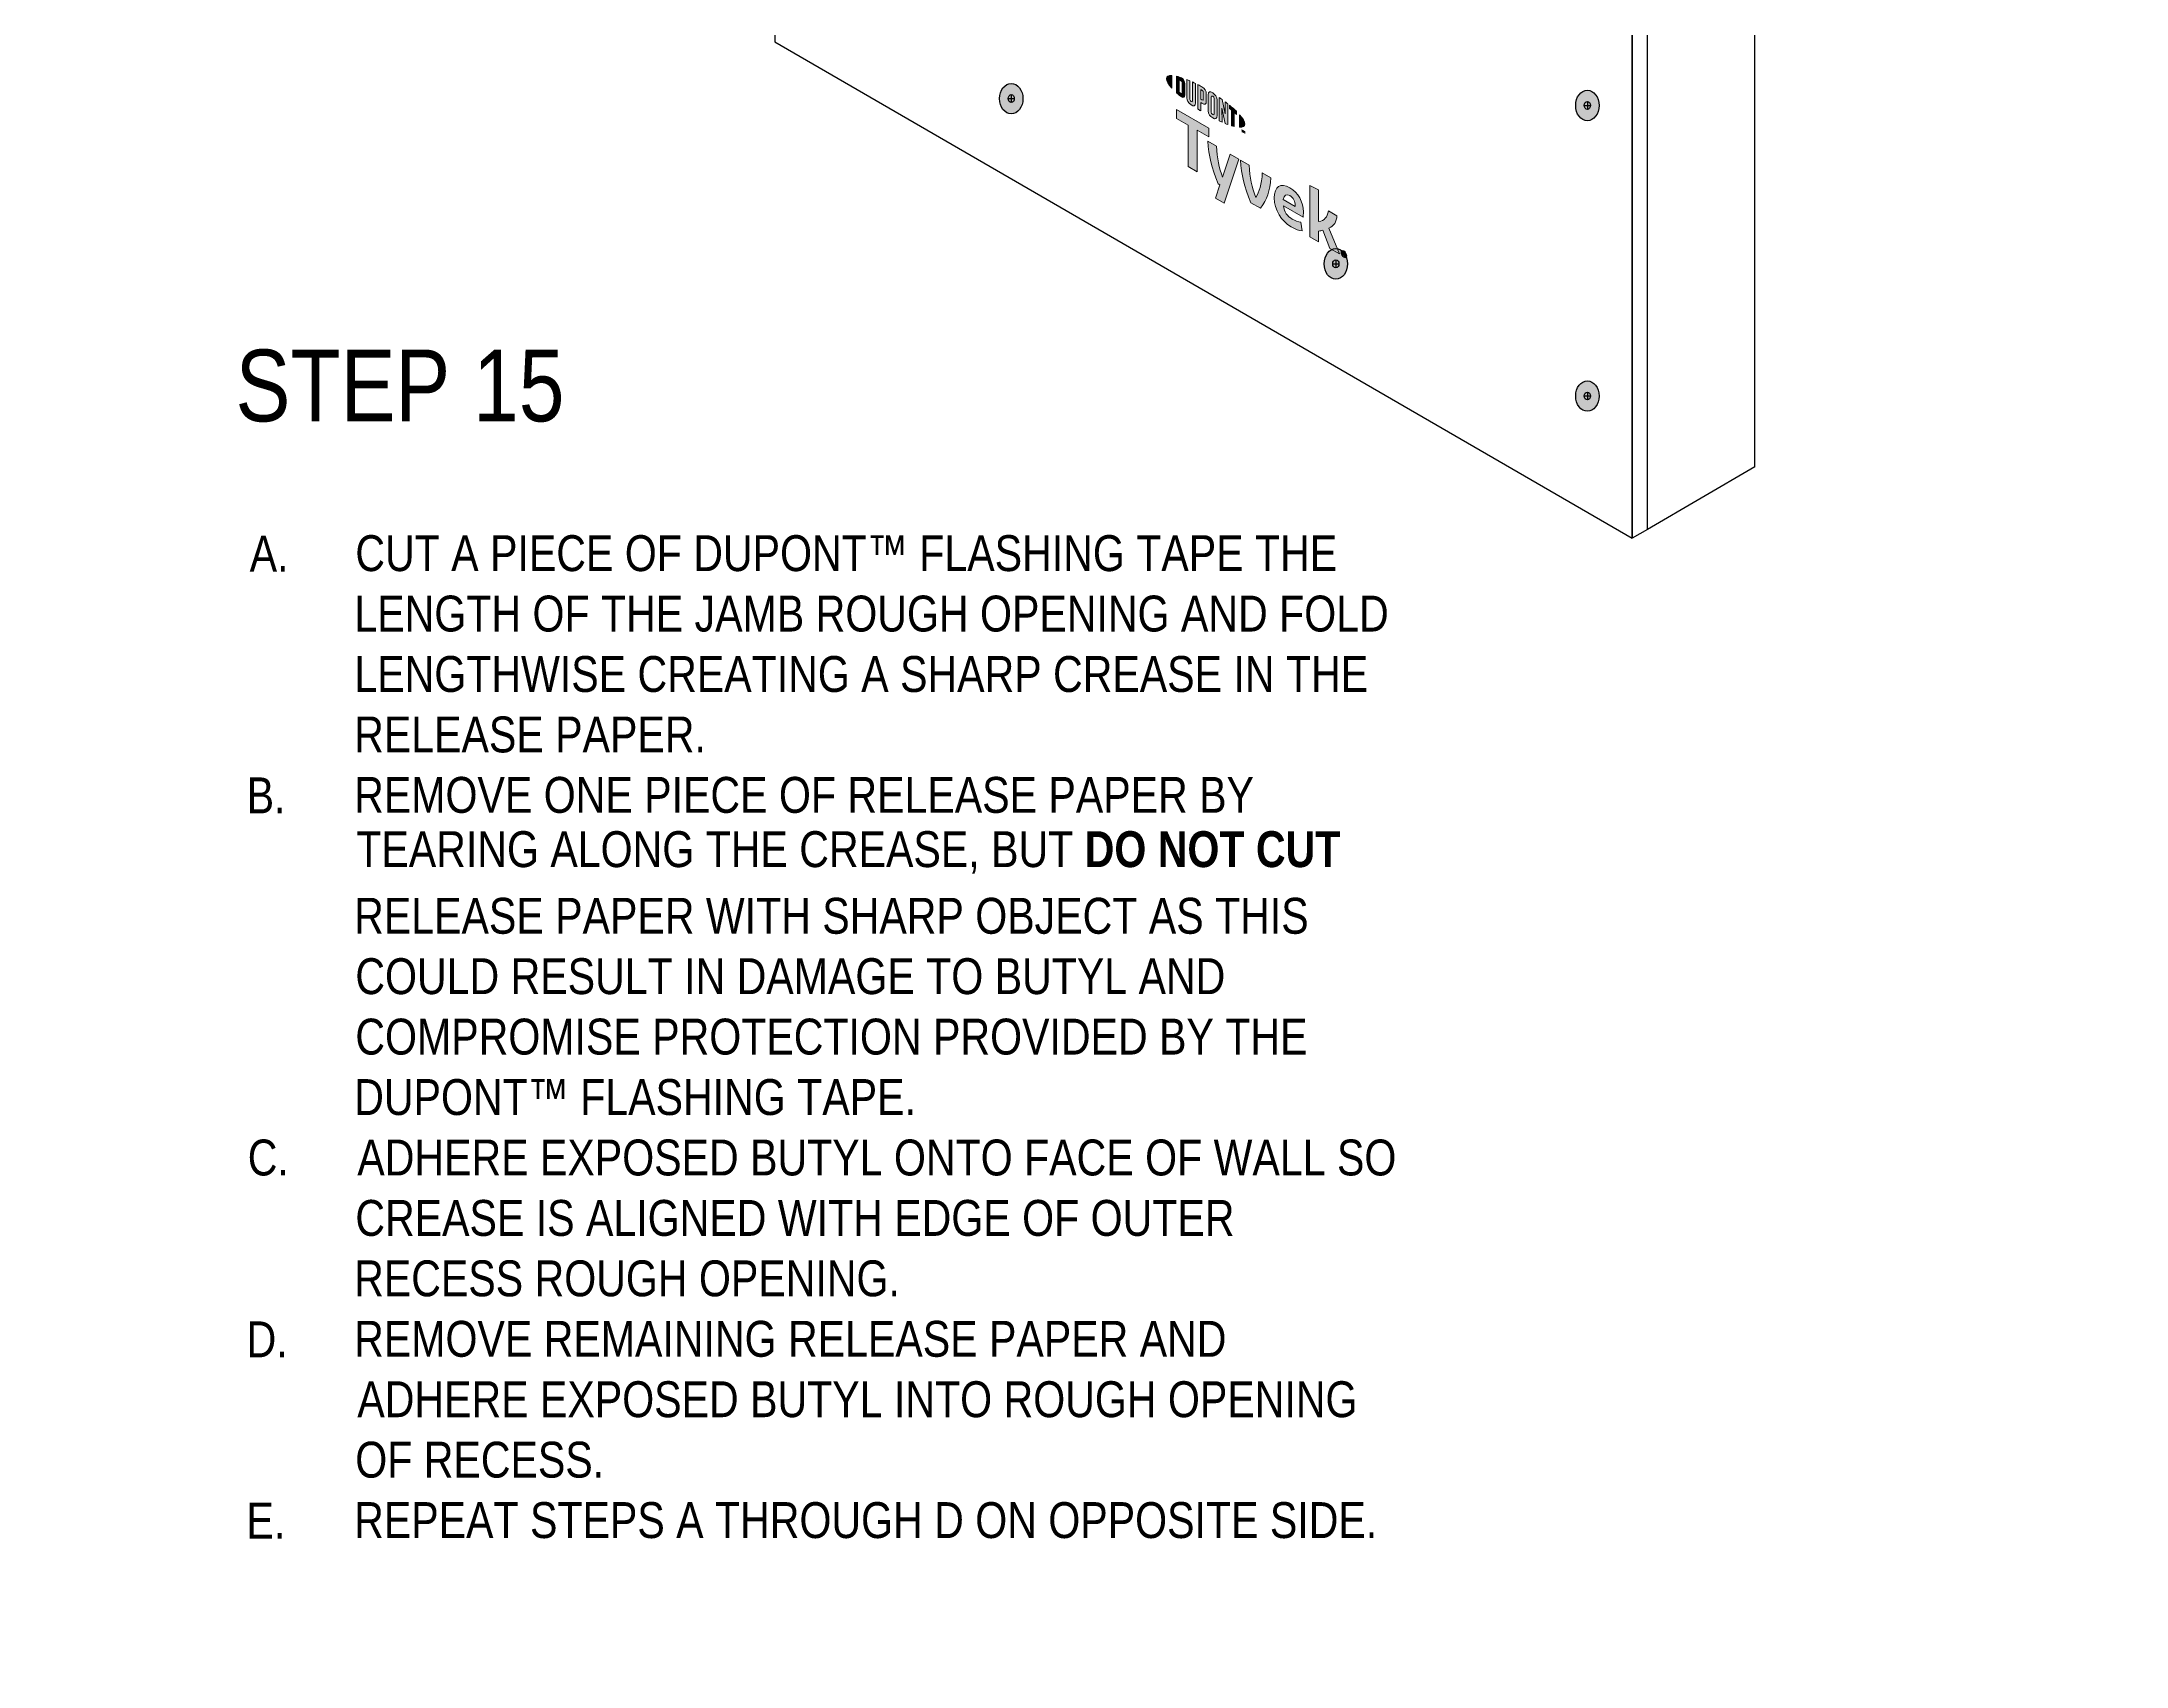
# Model space of a CAD drawing. Extents: x -1328 to 5679, y -4611 to 1603.
# Drawn here: x 151 to 805, y -2100 to -1590 of the extents above; entities that cross this region are included whole.
import ezdxf

# ---------------------------------------------------------------- set-up
doc = ezdxf.new("R2010")
doc.units = 0
doc.header["$MEASUREMENT"] = 0
for name, color, linetype, lineweight in [('.ATI-TEXT_1', 7, 'Continuous', 0), ('G-ANNO-TTLB', 7, 'Continuous', 0), ('TYVEK', 7, 'Continuous', 0), ('X-REF - TRACED', 7, 'Continuous', 0)]:
    doc.layers.add(name, color=color, linetype=linetype, lineweight=lineweight)

# ---------------------------------------------------------------- blocks, each defined once
blk = doc.blocks.new('Block_33')
at = {"layer": '.ATI-TEXT_1', "char_height": 0.2, "attachment_point": 7}
for s, insert in [('\\C18;\\c0;\\FArial Narrow|b0|i0|c1;\\H11.251642;\\W1.000000;A.', (216.13, -1756.44)), ('\\C18;\\c0;\\FArial Narrow|b0|i0|c1;\\H11.251642;\\W1.000000;CUT A PIECE OF DUPONT™ FLASHING TAPE THE', (249.27, -1756.44)), ('\\C18;\\c0;\\FArial Narrow|b0|i0|c1;\\H11.251642;\\W1.000000;LENGTH OF THE JAMB ROUGH OPENING AND FOLD', (248.96, -1775.39)), ('\\C18;\\c0;\\FArial Narrow|b0|i0|c1;\\H11.251642;\\W1.000000;LENGTHWISE CREATING A SHARP CREASE IN THE', (248.96, -1794.34)), ('\\C18;\\c0;\\FArial Narrow|b0|i0|c1;\\H11.251642;\\W1.000000;RELEASE PAPER.', (248.9, -1813.3)), ('\\C18;\\c0;\\FArial Narrow|b0|i0|c1;\\H11.251642;\\W1.000000;B.', (215.18, -1832.25)), ('\\C18;\\c0;\\FArial Narrow|b0|i0|c1;\\H11.251642;\\W1.000000;REMOVE ONE PIECE OF RELEASE PAPER BY', (248.9, -1832.25)), ('\\C18;\\c0;\\FArial Narrow|b0|i0|c1;\\H11.251642;\\W1.000000;TEARING ALONG THE CREASE, BUT \\FArial Narrow Bold|b1|i0|c1;DO NOT CUT', (249.56, -1851.2)), ('\\C18;\\c0;\\FArial Narrow|b0|i0|c1;\\H11.251642;\\W1.000000;RELEASE PAPER WITH SHARP OBJECT AS THIS', (248.9, -1870.16)), ('\\C18;\\c0;\\FArial Narrow|b0|i0|c1;\\H11.251642;\\W1.000000;COULD RESULT IN DAMAGE TO BUTYL AND', (249.27, -1889.1)), ('\\C18;\\c0;\\FArial Narrow|b0|i0|c1;\\H11.251642;\\W1.000000;COMPROMISE PROTECTION PROVIDED BY THE', (249.27, -1908.05)), ('\\C18;\\c0;\\FArial Narrow|b0|i0|c1;\\H11.251642;\\W1.000000;DUPONT™ FLASHING TAPE.', (248.92, -1927.01)), ('\\C18;\\c0;\\FArial Narrow|b0|i0|c1;\\H11.251642;\\W1.000000;C.', (215.52, -1945.96)), ('\\C18;\\c0;\\FArial Narrow|b0|i0|c1;\\H11.251642;\\W1.000000;ADHERE EXPOSED BUTYL ONTO FACE OF WALL SO', (249.89, -1945.96)), ('\\C18;\\c0;\\FArial Narrow|b0|i0|c1;\\H11.251642;\\W1.000000;CREASE IS ALIGNED WITH EDGE OF OUTER', (249.27, -1964.91)), ('\\C18;\\c0;\\FArial Narrow|b0|i0|c1;\\H11.251642;\\W1.000000;RECESS ROUGH OPENING.', (248.9, -1983.86)), ('\\C18;\\c0;\\FArial Narrow|b0|i0|c1;\\H11.251642;\\W1.000000;D.', (215.17, -2002.82)), ('\\C18;\\c0;\\FArial Narrow|b0|i0|c1;\\H11.251642;\\W1.000000;REMOVE REMAINING RELEASE PAPER AND', (248.9, -2002.82)), ('\\C18;\\c0;\\FArial Narrow|b0|i0|c1;\\H11.251642;\\W1.000000;ADHERE EXPOSED BUTYL INTO ROUGH OPENING', (249.89, -2021.77)), ('\\C18;\\c0;\\FArial Narrow|b0|i0|c1;\\H11.251642;\\W1.000000;OF RECESS.', (249.24, -2040.72)), ('\\C18;\\c0;\\FArial Narrow|b0|i0|c1;\\H11.251642;\\W1.000000;E.', (215.11, -2059.67)), ('\\C18;\\c0;\\FArial Narrow|b0|i0|c1;\\H11.251642;\\W1.000000;REPEAT STEPS A THROUGH D ON OPPOSITE SIDE.', (248.9, -2059.67))]:
    blk.add_mtext(s, dxfattribs=dict(at, insert=insert))
blk = doc.blocks.new('Block_87')
at = {"layer": 'TYVEK', "true_color": 0x003b71, "transparency": 33554687}
h = blk.add_hatch(color=156, dxfattribs=at)
h.dxf.hatch_style = 2
edge = h.paths.add_edge_path()
edge.add_ellipse((389.23, -1210.03), major_axis=(0, 4.78), ratio=0.766948, start_angle=0, end_angle=360)
h = blk.add_hatch(color=156, dxfattribs=at)
h.dxf.hatch_style = 2
edge = h.paths.add_edge_path()
edge.add_ellipse((454.95, -1241.35), major_axis=(0, 4.78), ratio=0.766948, start_angle=0, end_angle=360)
h = blk.add_hatch(color=156, dxfattribs=at)
h.dxf.hatch_style = 2
edge = h.paths.add_edge_path()
edge.add_ellipse((556.74, -1295.77), major_axis=(0, 4.78), ratio=0.766948, start_angle=0, end_angle=360)
h = blk.add_hatch(color=156, dxfattribs=at)
h.dxf.hatch_style = 2
edge = h.paths.add_edge_path()
edge.add_ellipse((389.23, -1301.08), major_axis=(0, 4.78), ratio=0.766948, start_angle=0, end_angle=360)
h = blk.add_hatch(color=156, dxfattribs=at)
h.dxf.hatch_style = 2
edge = h.paths.add_edge_path()
edge.add_ellipse((635.62, -1337.1), major_axis=(0, 4.78), ratio=0.766948, start_angle=0, end_angle=360)
h = blk.add_hatch(color=156, dxfattribs=at)
h.dxf.hatch_style = 2
edge = h.paths.add_edge_path()
edge.add_ellipse((389.23, -1392.16), major_axis=(0, 4.78), ratio=0.766948, start_angle=0, end_angle=360)
h = blk.add_hatch(color=156, dxfattribs=at)
h.dxf.hatch_style = 2
edge = h.paths.add_edge_path()
edge.add_ellipse((635.62, -1428.15), major_axis=(0, 4.78), ratio=0.766948, start_angle=0, end_angle=360)
h = blk.add_hatch(color=156, dxfattribs=at)
h.dxf.hatch_style = 2
edge = h.paths.add_edge_path()
edge.add_ellipse((389.23, -1483.2), major_axis=(0, 4.78), ratio=0.766948, start_angle=0, end_angle=360)
h = blk.add_hatch(color=156, dxfattribs=at)
h.dxf.hatch_style = 2
edge = h.paths.add_edge_path()
edge.add_ellipse((635.62, -1519.23), major_axis=(0, 4.78), ratio=0.766948, start_angle=0, end_angle=360)
h = blk.add_hatch(color=156, dxfattribs=at)
h.dxf.hatch_style = 2
edge = h.paths.add_edge_path()
edge.add_ellipse((389.23, -1574.31), major_axis=(0, 4.78), ratio=0.766948, start_angle=0, end_angle=360)
h = blk.add_hatch(color=156, dxfattribs=at)
h.dxf.hatch_style = 2
edge = h.paths.add_edge_path()
edge.add_ellipse((454.95, -1608.13), major_axis=(0, 4.78), ratio=0.766948, start_angle=0, end_angle=360)
h = blk.add_hatch(color=156, dxfattribs=at)
h.dxf.hatch_style = 2
edge = h.paths.add_edge_path()
edge.add_ellipse((635.62, -1610.28), major_axis=(0, 4.78), ratio=0.766948, start_angle=0, end_angle=360)
h = blk.add_hatch(color=156, dxfattribs=at)
h.dxf.hatch_style = 2
edge = h.paths.add_edge_path()
edge.add_ellipse((556.74, -1659.95), major_axis=(0, 4.78), ratio=0.766948, start_angle=0, end_angle=360)
h = blk.add_hatch(color=156, dxfattribs=at)
h.dxf.hatch_style = 2
edge = h.paths.add_edge_path()
edge.add_ellipse((635.62, -1701.39), major_axis=(0, 4.78), ratio=0.766948, start_angle=0, end_angle=360)
at = {"layer": 'TYVEK', "color": 18, "lineweight": 25, "true_color": 0x080808}
for p, q in [((389.23, -1208.76), (389.23, -1211.23)), ((388.26, -1210), (390.21, -1210)), ((453.97, -1241.32), (455.92, -1241.32)), ((454.95, -1240.09), (454.95, -1242.56)), ((389.23, -1299.81), (389.23, -1302.28)), ((555.77, -1295.74), (557.71, -1295.74)), ((556.74, -1294.51), (556.74, -1296.97)), ((635.62, -1335.84), (635.62, -1338.31)), ((388.26, -1392.13), (390.21, -1392.13)), ((389.23, -1390.89), (389.23, -1393.36)), ((635.62, -1426.89), (635.62, -1429.36)), ((388.26, -1483.17), (390.21, -1483.17)), ((389.23, -1481.94), (389.23, -1484.41)), ((634.64, -1519.2), (636.59, -1519.2)), ((635.62, -1517.97), (635.62, -1520.44)), ((388.26, -1574.28), (390.21, -1574.28)), ((389.23, -1573.05), (389.23, -1575.52)), ((453.97, -1608.1), (455.92, -1608.1)), ((454.95, -1606.87), (454.95, -1609.34)), ((634.64, -1610.25), (636.59, -1610.25)), ((635.62, -1609.02), (635.62, -1611.49)), ((555.77, -1659.92), (557.71, -1659.92)), ((556.74, -1658.68), (556.74, -1661.15)), ((634.64, -1701.36), (636.59, -1701.36)), ((635.62, -1700.13), (635.62, -1702.59))]:
    blk.add_line(p, q, dxfattribs=at)
at = {"layer": 'TYVEK', "color": 18, "lineweight": 25, "true_color": 0x000000}
blk.add_line((634.64, -1337.07), (636.59, -1337.07), dxfattribs=at)
at = {"layer": 'TYVEK', "color": 33, "lineweight": 25, "true_color": 0xcc9966}
for points in [[(635.1, -1332.74)], [(388.72, -1387.74)], [(385.06, -1392.51)], [(385.06, -1483.54)], [(388.72, -1488.32)]]:
    blk.add_lwpolyline(points, dxfattribs=at)
at = {"layer": 'TYVEK', "color": 18, "lineweight": 25, "true_color": 0x000000}
for centre, major_axis, ratio in [((389.23, -1210.03), (0, 4.78), 0.766948), ((454.95, -1241.35), (0, 4.78), 0.766948), ((556.74, -1295.77), (0, 4.78), 0.766948), ((389.23, -1301.08), (0, 4.78), 0.766948), ((635.62, -1337.1), (0, 4.78), 0.766948), ((635.62, -1337.07), (0, 1.23), 0.788846), ((389.23, -1392.16), (0, 4.78), 0.766948), ((635.62, -1428.15), (0, 4.78), 0.766948), ((389.23, -1483.2), (0, 4.78), 0.766948), ((635.62, -1519.23), (0, 4.78), 0.766948), ((389.23, -1574.31), (0, 4.78), 0.766948), ((454.95, -1608.13), (0, 4.78), 0.766948), ((635.62, -1610.28), (0, 4.78), 0.766948), ((556.74, -1659.95), (0, 4.78), 0.766948), ((635.62, -1701.39), (0, 4.78), 0.766948)]:
    blk.add_ellipse(centre, major_axis=major_axis, ratio=ratio, dxfattribs=at)
at = {"layer": 'TYVEK', "color": 18, "lineweight": 25, "true_color": 0x080808}
for centre in [(389.23, -1210), (454.95, -1241.32), (389.23, -1301.05), (556.74, -1295.74), (389.23, -1392.13), (635.62, -1428.12), (389.23, -1483.17), (635.62, -1519.2), (389.23, -1574.28), (454.95, -1608.1), (635.62, -1610.25), (556.74, -1659.92), (635.62, -1701.36)]:
    blk.add_ellipse(centre, major_axis=(0, 1.23), ratio=0.788846, dxfattribs=at)
blk = doc.blocks.new('Block_485')
at = {"layer": 'X-REF - TRACED', "true_color": 0x848484, "transparency": 33554687}
h = blk.add_hatch(color=252, dxfattribs=at)
h.dxf.hatch_style = 2
edge = h.paths.add_edge_path()
edge.add_spline(control_points=[(503.64, -1601.88), (503.64, -1602.6), (504.25, -1603.63), (505.32, -1604.82), (505.32, -1604.82), (505.32, -1600.88), (505.32, -1600.88), (504.25, -1600.84), (503.64, -1601.16), (503.64, -1601.88)], knot_values=[0, 0, 0, 0, 1, 1, 1, 2, 2, 2, 3, 3, 3, 3], degree=3, periodic=0)
h = blk.add_hatch(color=252, dxfattribs=at)
h.dxf.hatch_style = 2
edge = h.paths.add_edge_path()
edge.add_spline(control_points=[(508.52, -1606.31), (508.52, -1606.61), (508.37, -1606.62), (508.18, -1606.51), (508.03, -1606.42), (507.8, -1606.23), (507.62, -1606.07), (507.62, -1606.07), (507.62, -1602.3), (507.62, -1602.3), (507.8, -1602.35), (508.03, -1602.42), (508.18, -1602.5), (508.37, -1602.61), (508.52, -1602.8), (508.52, -1603.11), (508.52, -1603.11), (508.52, -1606.31), (508.52, -1606.31)], knot_values=[0, 0, 0, 0, 1, 1, 1, 2, 2, 2, 3, 3, 3, 4, 4, 4, 5, 5, 5, 6, 6, 6, 6], degree=3, periodic=0)
edge = h.paths.add_edge_path()
edge.add_spline(control_points=[(508.3, -1601.59), (508, -1601.42), (507.57, -1601.27), (506.8, -1601.1), (506.8, -1601.1), (506.8, -1606.32), (506.8, -1606.32), (507.48, -1606.95), (508, -1607.39), (508.3, -1607.57), (508.99, -1607.96), (509.37, -1607.7), (509.37, -1606.93), (509.37, -1606.93), (509.37, -1603.46), (509.37, -1603.46), (509.37, -1602.69), (508.99, -1601.99), (508.3, -1601.59)], knot_values=[0, 0, 0, 0, 1, 1, 1, 2, 2, 2, 3, 3, 3, 4, 4, 4, 5, 5, 5, 6, 6, 6, 6], degree=3, periodic=0)
h = blk.add_hatch(color=252, dxfattribs=at)
h.dxf.hatch_style = 2
edge = h.paths.add_edge_path()
edge.add_spline(control_points=[(511.77, -1608.79), (511.77, -1609.09), (511.68, -1609.23), (511.35, -1609), (511.02, -1608.77), (510.94, -1608.56), (510.94, -1608.2), (510.94, -1608.2), (510.94, -1602.51), (510.94, -1602.51), (510.72, -1602.42), (510.24, -1602.22), (510.04, -1602.13), (510.04, -1602.13), (510.04, -1607.88), (510.04, -1607.88), (510.04, -1608.8), (510.43, -1609.38), (511.35, -1610.04), (512.19, -1610.63), (512.71, -1610.44), (512.71, -1609.42), (512.71, -1609.42), (512.71, -1603.35), (512.71, -1603.35), (512.53, -1603.26), (511.95, -1602.98), (511.77, -1602.9), (511.77, -1602.9), (511.77, -1608.79), (511.77, -1608.79)], knot_values=[0, 0, 0, 0, 1, 1, 1, 2, 2, 2, 3, 3, 3, 4, 4, 4, 5, 5, 5, 6, 6, 6, 7, 7, 7, 8, 8, 8, 9, 9, 9, 10, 10, 10, 10], degree=3, periodic=0)
h = blk.add_hatch(color=252, dxfattribs=at)
h.dxf.hatch_style = 2
edge = h.paths.add_edge_path()
edge.add_spline(control_points=[(515.19, -1608.27), (515.19, -1608.6), (515.09, -1608.71), (514.7, -1608.49), (514.7, -1608.49), (514.38, -1608.3), (514.38, -1608.3), (514.38, -1608.3), (514.38, -1605.28), (514.38, -1605.28), (514.52, -1605.35), (514.6, -1605.4), (514.69, -1605.45), (515.1, -1605.69), (515.19, -1605.91), (515.19, -1606.25), (515.19, -1606.25), (515.19, -1608.27), (515.19, -1608.27)], knot_values=[0, 0, 0, 0, 1, 1, 1, 2, 2, 2, 3, 3, 3, 4, 4, 4, 5, 5, 5, 6, 6, 6, 6], degree=3, periodic=0)
edge = h.paths.add_edge_path()
edge.add_spline(control_points=[(514.74, -1604.41), (514.58, -1604.32), (513.98, -1604), (513.44, -1603.72), (513.44, -1603.72), (513.44, -1611.37), (513.44, -1611.37), (513.62, -1611.49), (514.11, -1611.8), (514.38, -1611.96), (514.38, -1611.96), (514.38, -1609.36), (514.38, -1609.36), (514.38, -1609.36), (514.74, -1609.57), (514.74, -1609.57), (515.73, -1610.14), (516.13, -1609.87), (516.13, -1608.9), (516.13, -1608.9), (516.13, -1606.64), (516.13, -1606.64), (516.13, -1605.69), (515.67, -1604.95), (514.74, -1604.41)], knot_values=[0, 0, 0, 0, 1, 1, 1, 2, 2, 2, 3, 3, 3, 4, 4, 4, 5, 5, 5, 6, 6, 6, 7, 7, 7, 8, 8, 8, 8], degree=3, periodic=0)
h = blk.add_hatch(color=252, dxfattribs=at)
h.dxf.hatch_style = 2
edge = h.paths.add_edge_path()
edge.add_spline(control_points=[(518.54, -1612.88), (518.54, -1613.18), (518.45, -1613.28), (518.12, -1613.1), (517.77, -1612.92), (517.68, -1612.7), (517.68, -1612.38), (517.68, -1612.38), (517.68, -1607.61), (517.68, -1607.61), (517.68, -1607.3), (517.77, -1607.18), (518.12, -1607.39), (518.45, -1607.59), (518.54, -1607.8), (518.54, -1608.1), (518.54, -1608.1), (518.54, -1612.88), (518.54, -1612.88)], knot_values=[0, 0, 0, 0, 1, 1, 1, 2, 2, 2, 3, 3, 3, 4, 4, 4, 5, 5, 5, 6, 6, 6, 6], degree=3, periodic=0)
edge = h.paths.add_edge_path()
edge.add_spline(control_points=[(518.12, -1606.32), (517.25, -1605.77), (516.73, -1605.91), (516.73, -1606.91), (516.73, -1606.91), (516.73, -1611.92), (516.73, -1611.92), (516.73, -1612.99), (517.2, -1613.69), (518.12, -1614.18), (519.02, -1614.65), (519.48, -1614.53), (519.48, -1613.4), (519.48, -1613.4), (519.48, -1608.62), (519.48, -1608.62), (519.48, -1607.54), (519.06, -1606.91), (518.12, -1606.32)], knot_values=[0, 0, 0, 0, 1, 1, 1, 2, 2, 2, 3, 3, 3, 4, 4, 4, 5, 5, 5, 6, 6, 6, 6], degree=3, periodic=0)
h = blk.add_hatch(color=252, dxfattribs=at)
h.dxf.hatch_style = 2
edge = h.paths.add_edge_path()
edge.add_spline(control_points=[(522.09, -1612.87), (522.09, -1612.87), (521.05, -1608.38), (521.05, -1608.38), (520.76, -1608.17), (520.42, -1607.93), (520.16, -1607.75), (520.16, -1607.75), (520.16, -1615.1), (520.16, -1615.1), (520.34, -1615.18), (520.82, -1615.4), (521.06, -1615.5), (521.06, -1615.5), (520.99, -1611.13), (520.99, -1611.13), (520.99, -1611.13), (522.09, -1615.92), (522.09, -1615.92), (522.32, -1616.02), (522.66, -1616.15), (522.89, -1616.23), (522.89, -1616.23), (522.89, -1609.77), (522.89, -1609.77), (522.65, -1609.58), (522.23, -1609.26), (522.02, -1609.1), (522.02, -1609.1), (522.09, -1612.87), (522.09, -1612.87)], knot_values=[0, 0, 0, 0, 1, 1, 1, 2, 2, 2, 3, 3, 3, 4, 4, 4, 5, 5, 5, 6, 6, 6, 7, 7, 7, 8, 8, 8, 9, 9, 9, 10, 10, 10, 10], degree=3, periodic=0)
h = blk.add_hatch(color=252, dxfattribs=at)
h.dxf.hatch_style = 2
edge = h.paths.add_edge_path()
edge.add_spline(control_points=[(523.35, -1611.17), (523.58, -1611.35), (523.81, -1611.54), (524.04, -1611.72), (524.04, -1611.72), (524.04, -1616.6), (524.04, -1616.6), (524.24, -1616.67), (524.62, -1616.77), (524.88, -1616.83), (524.88, -1616.83), (524.88, -1612.44), (524.88, -1612.44), (525.12, -1612.65), (525.35, -1612.86), (525.56, -1613.05), (525.56, -1613.05), (525.56, -1612.1), (525.56, -1612.1), (524.9, -1611.46), (524.18, -1610.83), (523.35, -1610.15), (523.35, -1610.15), (523.35, -1611.17), (523.35, -1611.17)], knot_values=[0, 0, 0, 0, 1, 1, 1, 2, 2, 2, 3, 3, 3, 4, 4, 4, 5, 5, 5, 6, 6, 6, 7, 7, 7, 8, 8, 8, 8], degree=3, periodic=0)
h = blk.add_hatch(color=252, dxfattribs=at)
h.dxf.hatch_style = 2
edge = h.paths.add_edge_path()
edge.add_spline(control_points=[(528.25, -1616.08), (528.25, -1616.81), (527.64, -1617.13), (526.57, -1617.09), (526.57, -1617.09), (526.57, -1613.15), (526.57, -1613.15), (527.64, -1614.34), (528.25, -1615.37), (528.25, -1616.08)], knot_values=[0, 0, 0, 0, 1, 1, 1, 2, 2, 2, 3, 3, 3, 3], degree=3, periodic=0)
h = blk.add_hatch(color=252, dxfattribs=at)
h.dxf.hatch_style = 2
edge = h.paths.add_edge_path()
edge.add_spline(control_points=[(527.75, -1618.17), (527.75, -1618.17), (527.85, -1618.23), (527.85, -1618.23), (527.85, -1618.23), (528, -1618.58), (528, -1618.58), (528, -1618.58), (528.15, -1618.4), (528.15, -1618.4), (528.15, -1618.4), (528.25, -1618.46), (528.25, -1618.46), (528.25, -1618.46), (528.25, -1619.02), (528.25, -1619.02), (528.25, -1619.02), (528.16, -1618.97), (528.16, -1618.97), (528.16, -1618.97), (528.16, -1618.57), (528.16, -1618.57), (528.16, -1618.57), (528, -1618.75), (528, -1618.75), (528, -1618.75), (527.99, -1618.75), (527.99, -1618.75), (527.99, -1618.75), (527.84, -1618.39), (527.84, -1618.39), (527.84, -1618.39), (527.84, -1618.79), (527.84, -1618.79), (527.84, -1618.79), (527.75, -1618.74), (527.75, -1618.74), (527.75, -1618.74), (527.75, -1618.17), (527.75, -1618.17)], knot_values=[0, 0, 0, 0, 1, 1, 1, 2, 2, 2, 3, 3, 3, 4, 4, 4, 5, 5, 5, 6, 6, 6, 7, 7, 7, 8, 8, 8, 9, 9, 9, 10, 10, 10, 11, 11, 11, 12, 12, 12, 13, 13, 13, 13], degree=3, periodic=0)
edge = h.paths.add_edge_path()
edge.add_spline(control_points=[(527.39, -1618.06), (527.39, -1618.06), (527.24, -1617.98), (527.24, -1617.98), (527.24, -1617.98), (527.24, -1617.88), (527.24, -1617.88), (527.24, -1617.88), (527.64, -1618.11), (527.64, -1618.11), (527.64, -1618.11), (527.64, -1618.21), (527.64, -1618.21), (527.64, -1618.21), (527.49, -1618.12), (527.49, -1618.12), (527.49, -1618.12), (527.49, -1618.59), (527.49, -1618.59), (527.49, -1618.59), (527.39, -1618.53), (527.39, -1618.53), (527.39, -1618.53), (527.39, -1618.06), (527.39, -1618.06)], knot_values=[0, 0, 0, 0, 1, 1, 1, 2, 2, 2, 3, 3, 3, 4, 4, 4, 5, 5, 5, 6, 6, 6, 7, 7, 7, 8, 8, 8, 8], degree=3, periodic=0)
at = {"layer": 'X-REF - TRACED'}
for points, knots in [([(503.64, -1601.88), (503.64, -1602.6), (504.25, -1603.63), (505.32, -1604.82), (505.32, -1604.82), (505.32, -1600.88), (505.32, -1600.88), (504.25, -1600.84), (503.64, -1601.16), (503.64, -1601.88)], [0, 0, 0, 0, 1, 1, 1, 2, 2, 2, 3, 3, 3, 3]), ([(508.3, -1601.59), (508, -1601.42), (507.57, -1601.27), (506.8, -1601.1), (506.8, -1601.1), (506.8, -1606.32), (506.8, -1606.32), (507.48, -1606.95), (508, -1607.39), (508.3, -1607.57), (508.99, -1607.96), (509.37, -1607.7), (509.37, -1606.93), (509.37, -1606.93), (509.37, -1603.46), (509.37, -1603.46), (509.37, -1602.69), (508.99, -1601.99), (508.3, -1601.59)], [0, 0, 0, 0, 1, 1, 1, 2, 2, 2, 3, 3, 3, 4, 4, 4, 5, 5, 5, 6, 6, 6, 6]), ([(508.52, -1606.31), (508.52, -1606.61), (508.37, -1606.62), (508.18, -1606.51), (508.03, -1606.42), (507.8, -1606.23), (507.62, -1606.07), (507.62, -1606.07), (507.62, -1602.3), (507.62, -1602.3), (507.8, -1602.35), (508.03, -1602.42), (508.18, -1602.5), (508.37, -1602.61), (508.52, -1602.8), (508.52, -1603.11), (508.52, -1603.11), (508.52, -1606.31), (508.52, -1606.31)], [0, 0, 0, 0, 1, 1, 1, 2, 2, 2, 3, 3, 3, 4, 4, 4, 5, 5, 5, 6, 6, 6, 6]), ([(511.77, -1608.79), (511.77, -1609.09), (511.68, -1609.23), (511.35, -1609), (511.02, -1608.77), (510.94, -1608.56), (510.94, -1608.2), (510.94, -1608.2), (510.94, -1602.51), (510.94, -1602.51), (510.72, -1602.42), (510.24, -1602.22), (510.04, -1602.13), (510.04, -1602.13), (510.04, -1607.88), (510.04, -1607.88), (510.04, -1608.8), (510.43, -1609.38), (511.35, -1610.04), (512.19, -1610.63), (512.71, -1610.44), (512.71, -1609.42), (512.71, -1609.42), (512.71, -1603.35), (512.71, -1603.35), (512.53, -1603.26), (511.95, -1602.98), (511.77, -1602.9), (511.77, -1602.9), (511.77, -1608.79), (511.77, -1608.79)], [0, 0, 0, 0, 1, 1, 1, 2, 2, 2, 3, 3, 3, 4, 4, 4, 5, 5, 5, 6, 6, 6, 7, 7, 7, 8, 8, 8, 9, 9, 9, 10, 10, 10, 10]), ([(514.74, -1604.41), (514.58, -1604.32), (513.98, -1604), (513.44, -1603.72), (513.44, -1603.72), (513.44, -1611.37), (513.44, -1611.37), (513.62, -1611.49), (514.11, -1611.8), (514.38, -1611.96), (514.38, -1611.96), (514.38, -1609.36), (514.38, -1609.36), (514.38, -1609.36), (514.74, -1609.57), (514.74, -1609.57), (515.73, -1610.14), (516.13, -1609.87), (516.13, -1608.9), (516.13, -1608.9), (516.13, -1606.64), (516.13, -1606.64), (516.13, -1605.69), (515.67, -1604.95), (514.74, -1604.41)], [0, 0, 0, 0, 1, 1, 1, 2, 2, 2, 3, 3, 3, 4, 4, 4, 5, 5, 5, 6, 6, 6, 7, 7, 7, 8, 8, 8, 8]), ([(515.19, -1608.27), (515.19, -1608.6), (515.09, -1608.71), (514.7, -1608.49), (514.7, -1608.49), (514.38, -1608.3), (514.38, -1608.3), (514.38, -1608.3), (514.38, -1605.28), (514.38, -1605.28), (514.52, -1605.35), (514.6, -1605.4), (514.69, -1605.45), (515.1, -1605.69), (515.19, -1605.91), (515.19, -1606.25), (515.19, -1606.25), (515.19, -1608.27), (515.19, -1608.27)], [0, 0, 0, 0, 1, 1, 1, 2, 2, 2, 3, 3, 3, 4, 4, 4, 5, 5, 5, 6, 6, 6, 6]), ([(518.12, -1606.32), (517.25, -1605.77), (516.73, -1605.91), (516.73, -1606.91), (516.73, -1606.91), (516.73, -1611.92), (516.73, -1611.92), (516.73, -1612.99), (517.2, -1613.69), (518.12, -1614.18), (519.02, -1614.65), (519.48, -1614.53), (519.48, -1613.4), (519.48, -1613.4), (519.48, -1608.62), (519.48, -1608.62), (519.48, -1607.54), (519.06, -1606.91), (518.12, -1606.32)], [0, 0, 0, 0, 1, 1, 1, 2, 2, 2, 3, 3, 3, 4, 4, 4, 5, 5, 5, 6, 6, 6, 6]), ([(518.54, -1612.88), (518.54, -1613.18), (518.45, -1613.28), (518.12, -1613.1), (517.77, -1612.92), (517.68, -1612.7), (517.68, -1612.38), (517.68, -1612.38), (517.68, -1607.61), (517.68, -1607.61), (517.68, -1607.3), (517.77, -1607.18), (518.12, -1607.39), (518.45, -1607.59), (518.54, -1607.8), (518.54, -1608.1), (518.54, -1608.1), (518.54, -1612.88), (518.54, -1612.88)], [0, 0, 0, 0, 1, 1, 1, 2, 2, 2, 3, 3, 3, 4, 4, 4, 5, 5, 5, 6, 6, 6, 6]), ([(522.09, -1612.87), (522.09, -1612.87), (521.05, -1608.38), (521.05, -1608.38), (520.76, -1608.17), (520.42, -1607.93), (520.16, -1607.75), (520.16, -1607.75), (520.16, -1615.1), (520.16, -1615.1), (520.34, -1615.18), (520.82, -1615.4), (521.06, -1615.5), (521.06, -1615.5), (520.99, -1611.13), (520.99, -1611.13), (520.99, -1611.13), (522.09, -1615.92), (522.09, -1615.92), (522.32, -1616.02), (522.66, -1616.15), (522.89, -1616.23), (522.89, -1616.23), (522.89, -1609.77), (522.89, -1609.77), (522.65, -1609.58), (522.23, -1609.26), (522.02, -1609.1), (522.02, -1609.1), (522.09, -1612.87), (522.09, -1612.87)], [0, 0, 0, 0, 1, 1, 1, 2, 2, 2, 3, 3, 3, 4, 4, 4, 5, 5, 5, 6, 6, 6, 7, 7, 7, 8, 8, 8, 9, 9, 9, 10, 10, 10, 10]), ([(523.35, -1611.17), (523.58, -1611.35), (523.81, -1611.54), (524.04, -1611.72), (524.04, -1611.72), (524.04, -1616.6), (524.04, -1616.6), (524.24, -1616.67), (524.62, -1616.77), (524.88, -1616.83), (524.88, -1616.83), (524.88, -1612.44), (524.88, -1612.44), (525.12, -1612.65), (525.35, -1612.86), (525.56, -1613.05), (525.56, -1613.05), (525.56, -1612.1), (525.56, -1612.1), (524.9, -1611.46), (524.18, -1610.83), (523.35, -1610.15), (523.35, -1610.15), (523.35, -1611.17), (523.35, -1611.17)], [0, 0, 0, 0, 1, 1, 1, 2, 2, 2, 3, 3, 3, 4, 4, 4, 5, 5, 5, 6, 6, 6, 7, 7, 7, 8, 8, 8, 8]), ([(528.25, -1616.08), (528.25, -1616.81), (527.64, -1617.13), (526.57, -1617.09), (526.57, -1617.09), (526.57, -1613.15), (526.57, -1613.15), (527.64, -1614.34), (528.25, -1615.37), (528.25, -1616.08)], [0, 0, 0, 0, 1, 1, 1, 2, 2, 2, 3, 3, 3, 3]), ([(527.39, -1618.06), (527.39, -1618.06), (527.24, -1617.98), (527.24, -1617.98), (527.24, -1617.98), (527.24, -1617.88), (527.24, -1617.88), (527.24, -1617.88), (527.64, -1618.11), (527.64, -1618.11), (527.64, -1618.11), (527.64, -1618.21), (527.64, -1618.21), (527.64, -1618.21), (527.49, -1618.12), (527.49, -1618.12), (527.49, -1618.12), (527.49, -1618.59), (527.49, -1618.59), (527.49, -1618.59), (527.39, -1618.53), (527.39, -1618.53), (527.39, -1618.53), (527.39, -1618.06), (527.39, -1618.06)], [0, 0, 0, 0, 1, 1, 1, 2, 2, 2, 3, 3, 3, 4, 4, 4, 5, 5, 5, 6, 6, 6, 7, 7, 7, 8, 8, 8, 8]), ([(527.75, -1618.17), (527.75, -1618.17), (527.85, -1618.23), (527.85, -1618.23), (527.85, -1618.23), (528, -1618.58), (528, -1618.58), (528, -1618.58), (528.15, -1618.4), (528.15, -1618.4), (528.15, -1618.4), (528.25, -1618.46), (528.25, -1618.46), (528.25, -1618.46), (528.25, -1619.02), (528.25, -1619.02), (528.25, -1619.02), (528.16, -1618.97), (528.16, -1618.97), (528.16, -1618.97), (528.16, -1618.57), (528.16, -1618.57), (528.16, -1618.57), (528, -1618.75), (528, -1618.75), (528, -1618.75), (527.99, -1618.75), (527.99, -1618.75), (527.99, -1618.75), (527.84, -1618.39), (527.84, -1618.39), (527.84, -1618.39), (527.84, -1618.79), (527.84, -1618.79), (527.84, -1618.79), (527.75, -1618.74), (527.75, -1618.74), (527.75, -1618.74), (527.75, -1618.17), (527.75, -1618.17)], [0, 0, 0, 0, 1, 1, 1, 2, 2, 2, 3, 3, 3, 4, 4, 4, 5, 5, 5, 6, 6, 6, 7, 7, 7, 8, 8, 8, 9, 9, 9, 10, 10, 10, 11, 11, 11, 12, 12, 12, 13, 13, 13, 13])]:
    blk.add_open_spline(points, degree=3, knots=knots, dxfattribs=at)
blk = doc.blocks.new('Block_489')
at = {"layer": 'X-REF - TRACED', "true_color": 0x848484, "transparency": 33554687}
h = blk.add_hatch(color=252, dxfattribs=at)
h.dxf.hatch_style = 2
h.paths.add_polyline_path([(516.9, -1617.41), (506.8, -1611.58), (506.8, -1614.32), (510.44, -1616.43), (510.44, -1629.42), (513.25, -1631.04), (513.25, -1618.05), (516.9, -1620.15)])
h = blk.add_hatch(color=252, dxfattribs=at)
h.dxf.hatch_style = 2
edge = h.paths.add_edge_path()
edge.add_spline(control_points=[(533.69, -1631.35), (533.51, -1635.1), (532.77, -1637.28), (531.61, -1639.15), (530.49, -1635.96), (529.76, -1632.93), (529.55, -1628.97), (529.55, -1628.97), (526.82, -1627.39), (526.82, -1627.39), (527.12, -1632.08), (528, -1635.49), (530.12, -1640.78), (530.12, -1640.78), (533.12, -1642.52), (533.12, -1642.52), (535.16, -1639.62), (536, -1637.21), (536.39, -1632.92), (536.39, -1632.92), (533.69, -1631.35), (533.69, -1631.35)], knot_values=[0, 0, 0, 0, 1, 1, 1, 2, 2, 2, 3, 3, 3, 4, 4, 4, 5, 5, 5, 6, 6, 6, 7, 7, 7, 7], degree=3, periodic=0)
h = blk.add_hatch(color=252, dxfattribs=at)
h.dxf.hatch_style = 2
edge = h.paths.add_edge_path()
edge.add_spline(control_points=[(540.26, -1639.8), (540.26, -1639.8), (543.98, -1641.95), (543.98, -1641.95), (543.98, -1641.95), (543.98, -1641.68), (543.98, -1641.68), (543.98, -1640.42), (543.4, -1639.16), (542.32, -1638.54), (541.18, -1637.88), (540.43, -1638.37), (540.26, -1639.8)], knot_values=[0, 0, 0, 0, 1, 1, 1, 2, 2, 2, 3, 3, 3, 4, 4, 4, 4], degree=3, periodic=0)
edge = h.paths.add_edge_path()
edge.add_spline(control_points=[(546.2, -1649.57), (545.34, -1649.52), (544.06, -1649.1), (542.77, -1648.36), (539.61, -1646.53), (537.45, -1642.99), (537.45, -1639.26), (537.45, -1635.69), (539.43, -1634.4), (542.32, -1636.07), (544.89, -1637.55), (546.57, -1640.62), (546.57, -1643.63), (546.57, -1644.3), (546.53, -1644.86), (546.49, -1645.29), (546.49, -1645.29), (540.3, -1641.71), (540.3, -1641.71), (540.55, -1643.66), (541.47, -1645), (543.04, -1645.91), (544, -1646.46), (544.93, -1646.75), (545.77, -1646.83), (545.77, -1646.83), (546.2, -1649.57), (546.2, -1649.57)], knot_values=[0, 0, 0, 0, 1, 1, 1, 2, 2, 2, 3, 3, 3, 4, 4, 4, 5, 5, 5, 6, 6, 6, 7, 7, 7, 8, 8, 8, 9, 9, 9, 9], degree=3, periodic=0)
h = blk.add_hatch(color=252, dxfattribs=at)
h.dxf.hatch_style = 2
edge = h.paths.add_edge_path()
edge.add_spline(control_points=[(554.59, -1648.78), (554.59, -1648.78), (557.85, -1656.79), (557.85, -1656.79), (557.85, -1656.79), (554.91, -1655.1), (554.91, -1655.1), (554.91, -1655.1), (552.65, -1649.41), (552.65, -1649.41), (552.24, -1649.51), (551.81, -1649.6), (551.34, -1649.66), (551.34, -1649.66), (551.34, -1653.04), (551.34, -1653.04), (551.34, -1653.04), (548.63, -1651.47), (548.63, -1651.47), (548.63, -1651.47), (548.63, -1635.35), (548.63, -1635.35), (548.63, -1635.35), (551.34, -1636.76), (551.34, -1636.76), (551.34, -1636.76), (551.34, -1646.67), (551.34, -1646.67), (553.18, -1646.36), (554.08, -1645.31), (554.4, -1643.31), (554.4, -1643.31), (557.09, -1644.86), (557.09, -1644.86), (557.03, -1646.76), (556.16, -1648), (554.59, -1648.78)], knot_values=[0, 0, 0, 0, 1, 1, 1, 2, 2, 2, 3, 3, 3, 4, 4, 4, 5, 5, 5, 6, 6, 6, 7, 7, 7, 8, 8, 8, 9, 9, 9, 10, 10, 10, 11, 11, 11, 12, 12, 12, 12], degree=3, periodic=0)
at = {"layer": 'X-REF - TRACED'}
blk.add_lwpolyline([(516.9, -1617.41), (506.8, -1611.58), (506.8, -1614.32), (510.44, -1616.43), (510.44, -1629.42), (513.25, -1631.04), (513.25, -1618.05), (516.9, -1620.15)], close=True, dxfattribs=at)
for points, knots in [([(533.69, -1631.35), (533.51, -1635.1), (532.77, -1637.28), (531.61, -1639.15), (530.49, -1635.96), (529.76, -1632.93), (529.55, -1628.97), (529.55, -1628.97), (526.82, -1627.39), (526.82, -1627.39), (527.12, -1632.08), (528, -1635.49), (530.12, -1640.78), (530.12, -1640.78), (533.12, -1642.52), (533.12, -1642.52), (535.16, -1639.62), (536, -1637.21), (536.39, -1632.92), (536.39, -1632.92), (533.69, -1631.35), (533.69, -1631.35)], [0, 0, 0, 0, 1, 1, 1, 2, 2, 2, 3, 3, 3, 4, 4, 4, 5, 5, 5, 6, 6, 6, 7, 7, 7, 7]), ([(546.2, -1649.57), (545.34, -1649.52), (544.06, -1649.1), (542.77, -1648.36), (539.61, -1646.53), (537.45, -1642.99), (537.45, -1639.26), (537.45, -1635.69), (539.43, -1634.4), (542.32, -1636.07), (544.89, -1637.55), (546.57, -1640.62), (546.57, -1643.63), (546.57, -1644.3), (546.53, -1644.86), (546.49, -1645.29), (546.49, -1645.29), (540.3, -1641.71), (540.3, -1641.71), (540.55, -1643.66), (541.47, -1645), (543.04, -1645.91), (544, -1646.46), (544.93, -1646.75), (545.77, -1646.83), (545.77, -1646.83), (546.2, -1649.57), (546.2, -1649.57)], [0, 0, 0, 0, 1, 1, 1, 2, 2, 2, 3, 3, 3, 4, 4, 4, 5, 5, 5, 6, 6, 6, 7, 7, 7, 8, 8, 8, 9, 9, 9, 9]), ([(540.26, -1639.8), (540.26, -1639.8), (543.98, -1641.95), (543.98, -1641.95), (543.98, -1641.95), (543.98, -1641.68), (543.98, -1641.68), (543.98, -1640.42), (543.4, -1639.16), (542.32, -1638.54), (541.18, -1637.88), (540.43, -1638.37), (540.26, -1639.8)], [0, 0, 0, 0, 1, 1, 1, 2, 2, 2, 3, 3, 3, 4, 4, 4, 4]), ([(554.59, -1648.78), (554.59, -1648.78), (557.85, -1656.79), (557.85, -1656.79), (557.85, -1656.79), (554.91, -1655.1), (554.91, -1655.1), (554.91, -1655.1), (552.65, -1649.41), (552.65, -1649.41), (552.24, -1649.51), (551.81, -1649.6), (551.34, -1649.66), (551.34, -1649.66), (551.34, -1653.04), (551.34, -1653.04), (551.34, -1653.04), (548.63, -1651.47), (548.63, -1651.47), (548.63, -1651.47), (548.63, -1635.35), (548.63, -1635.35), (548.63, -1635.35), (551.34, -1636.76), (551.34, -1636.76), (551.34, -1636.76), (551.34, -1646.67), (551.34, -1646.67), (553.18, -1646.36), (554.08, -1645.31), (554.4, -1643.31), (554.4, -1643.31), (557.09, -1644.86), (557.09, -1644.86), (557.03, -1646.76), (556.16, -1648), (554.59, -1648.78)], [0, 0, 0, 0, 1, 1, 1, 2, 2, 2, 3, 3, 3, 4, 4, 4, 5, 5, 5, 6, 6, 6, 7, 7, 7, 8, 8, 8, 9, 9, 9, 10, 10, 10, 11, 11, 11, 12, 12, 12, 12])]:
    blk.add_open_spline(points, degree=3, knots=knots, dxfattribs=at)
blk = doc.blocks.new('Block_488')
at = {"layer": 'X-REF - TRACED', "true_color": 0x848484, "transparency": 33554687}
h = blk.add_hatch(color=252, dxfattribs=at)
h.dxf.hatch_style = 2
edge = h.paths.add_edge_path()
edge.add_spline(control_points=[(523.63, -1625.55), (523.63, -1625.55), (521.21, -1632.8), (521.21, -1632.8), (520.17, -1629.77), (519.5, -1626.83), (519.29, -1623.05), (519.29, -1623.05), (516.57, -1621.47), (516.57, -1621.47), (516.86, -1626.16), (517.75, -1629.57), (519.86, -1634.86), (519.86, -1634.86), (520.41, -1635.18), (520.41, -1635.18), (520.41, -1635.18), (519.02, -1639.32), (519.02, -1639.32), (519.02, -1639.32), (521.73, -1640.88), (521.73, -1640.88), (521.73, -1640.88), (526.34, -1627.11), (526.34, -1627.11), (526.34, -1627.11), (523.63, -1625.55), (523.63, -1625.55)], knot_values=[0, 0, 0, 0, 1, 1, 1, 2, 2, 2, 3, 3, 3, 4, 4, 4, 5, 5, 5, 6, 6, 6, 7, 7, 7, 8, 8, 8, 9, 9, 9, 9], degree=3, periodic=0)
at = {"layer": 'X-REF - TRACED'}
blk.add_open_spline([(523.63, -1625.55), (523.63, -1625.55), (521.21, -1632.8), (521.21, -1632.8), (520.17, -1629.77), (519.5, -1626.83), (519.29, -1623.05), (519.29, -1623.05), (516.57, -1621.47), (516.57, -1621.47), (516.86, -1626.16), (517.75, -1629.57), (519.86, -1634.86), (519.86, -1634.86), (520.41, -1635.18), (520.41, -1635.18), (520.41, -1635.18), (519.02, -1639.32), (519.02, -1639.32), (519.02, -1639.32), (521.73, -1640.88), (521.73, -1640.88), (521.73, -1640.88), (526.34, -1627.11), (526.34, -1627.11), (526.34, -1627.11), (523.63, -1625.55), (523.63, -1625.55)], degree=3, knots=[0, 0, 0, 0, 1, 1, 1, 2, 2, 2, 3, 3, 3, 4, 4, 4, 5, 5, 5, 6, 6, 6, 7, 7, 7, 8, 8, 8, 9, 9, 9, 9], dxfattribs=at)
blk.add_blockref('Block_489', (0, 0), dxfattribs=at)
blk = doc.blocks.new('Block_490')
at = {"layer": 'X-REF - TRACED', "true_color": 0x848484, "transparency": 33554687}
h = blk.add_hatch(color=252, dxfattribs=at)
h.dxf.hatch_style = 2
edge = h.paths.add_edge_path()
edge.add_spline(control_points=[(559.15, -1656.48), (559.15, -1656.48), (559.15, -1656.78), (559.15, -1656.78), (559.15, -1656.78), (559.26, -1656.84), (559.26, -1656.84), (559.37, -1656.91), (559.43, -1656.91), (559.43, -1656.79), (559.43, -1656.68), (559.37, -1656.61), (559.26, -1656.55), (559.26, -1656.55), (559.15, -1656.48), (559.15, -1656.48)], knot_values=[0, 0, 0, 0, 1, 1, 1, 2, 2, 2, 3, 3, 3, 4, 4, 4, 5, 5, 5, 5], degree=3, periodic=0)
edge = h.paths.add_edge_path()
edge.add_spline(control_points=[(558.96, -1656.19), (558.96, -1656.19), (559.26, -1656.36), (559.26, -1656.36), (559.5, -1656.5), (559.61, -1656.69), (559.61, -1656.9), (559.61, -1657.04), (559.56, -1657.11), (559.44, -1657.1), (559.5, -1657.26), (559.58, -1657.43), (559.67, -1657.62), (559.67, -1657.62), (559.45, -1657.49), (559.45, -1657.49), (559.36, -1657.32), (559.3, -1657.17), (559.25, -1657.02), (559.25, -1657.02), (559.15, -1656.96), (559.15, -1656.96), (559.15, -1656.96), (559.15, -1657.31), (559.15, -1657.31), (559.15, -1657.31), (558.96, -1657.2), (558.96, -1657.2), (558.96, -1657.2), (558.96, -1656.19), (558.96, -1656.19)], knot_values=[0, 0, 0, 0, 1, 1, 1, 2, 2, 2, 3, 3, 3, 4, 4, 4, 5, 5, 5, 6, 6, 6, 7, 7, 7, 8, 8, 8, 9, 9, 9, 10, 10, 10, 10], degree=3, periodic=0)
edge = h.paths.add_edge_path()
edge.add_spline(control_points=[(559.27, -1656.11), (558.84, -1655.86), (558.6, -1656), (558.6, -1656.51), (558.6, -1657.02), (558.84, -1657.44), (559.27, -1657.69), (559.7, -1657.93), (559.94, -1657.79), (559.94, -1657.28), (559.94, -1656.78), (559.7, -1656.35), (559.27, -1656.11)], knot_values=[0, 0, 0, 0, 1, 1, 1, 2, 2, 2, 3, 3, 3, 4, 4, 4, 4], degree=3, periodic=0)
edge = h.paths.add_edge_path()
edge.add_spline(control_points=[(559.27, -1655.9), (559.8, -1656.21), (560.15, -1656.79), (560.15, -1657.4), (560.15, -1658.01), (559.79, -1658.19), (559.27, -1657.88), (558.74, -1657.58), (558.4, -1657), (558.4, -1656.39), (558.4, -1655.79), (558.74, -1655.6), (559.27, -1655.9)], knot_values=[0, 0, 0, 0, 1, 1, 1, 2, 2, 2, 3, 3, 3, 4, 4, 4, 4], degree=3, periodic=0)
at = {"layer": 'X-REF - TRACED'}
for points, knots in [([(559.27, -1655.9), (559.8, -1656.21), (560.15, -1656.79), (560.15, -1657.4), (560.15, -1658.01), (559.79, -1658.19), (559.27, -1657.88), (558.74, -1657.58), (558.4, -1657), (558.4, -1656.39), (558.4, -1655.79), (558.74, -1655.6), (559.27, -1655.9)], [0, 0, 0, 0, 1, 1, 1, 2, 2, 2, 3, 3, 3, 4, 4, 4, 4]), ([(559.27, -1656.11), (558.84, -1655.86), (558.6, -1656), (558.6, -1656.51), (558.6, -1657.02), (558.84, -1657.44), (559.27, -1657.69), (559.7, -1657.93), (559.94, -1657.79), (559.94, -1657.28), (559.94, -1656.78), (559.7, -1656.35), (559.27, -1656.11)], [0, 0, 0, 0, 1, 1, 1, 2, 2, 2, 3, 3, 3, 4, 4, 4, 4]), ([(558.96, -1656.19), (558.96, -1656.19), (559.26, -1656.36), (559.26, -1656.36), (559.5, -1656.5), (559.61, -1656.69), (559.61, -1656.9), (559.61, -1657.04), (559.56, -1657.11), (559.44, -1657.1), (559.5, -1657.26), (559.58, -1657.43), (559.67, -1657.62), (559.67, -1657.62), (559.45, -1657.49), (559.45, -1657.49), (559.36, -1657.32), (559.3, -1657.17), (559.25, -1657.02), (559.25, -1657.02), (559.15, -1656.96), (559.15, -1656.96), (559.15, -1656.96), (559.15, -1657.31), (559.15, -1657.31), (559.15, -1657.31), (558.96, -1657.2), (558.96, -1657.2), (558.96, -1657.2), (558.96, -1656.19), (558.96, -1656.19)], [0, 0, 0, 0, 1, 1, 1, 2, 2, 2, 3, 3, 3, 4, 4, 4, 5, 5, 5, 6, 6, 6, 7, 7, 7, 8, 8, 8, 9, 9, 9, 10, 10, 10, 10]), ([(559.15, -1656.48), (559.15, -1656.48), (559.15, -1656.78), (559.15, -1656.78), (559.15, -1656.78), (559.26, -1656.84), (559.26, -1656.84), (559.37, -1656.91), (559.43, -1656.91), (559.43, -1656.79), (559.43, -1656.68), (559.37, -1656.61), (559.26, -1656.55), (559.26, -1656.55), (559.15, -1656.48), (559.15, -1656.48)], [0, 0, 0, 0, 1, 1, 1, 2, 2, 2, 3, 3, 3, 4, 4, 4, 5, 5, 5, 5])]:
    blk.add_open_spline(points, degree=3, knots=knots, dxfattribs=at)
blk = doc.blocks.new('Block_487')
at = {"layer": 'X-REF - TRACED'}
for name in ['Block_488', 'Block_490']:
    blk.add_blockref(name, (0, 0), dxfattribs=at)
blk = doc.blocks.new('Block_486')
at = {"layer": 'X-REF - TRACED'}
blk.add_blockref('Block_487', (0, 0), dxfattribs=at)
blk = doc.blocks.new('Block_484')
at = {"layer": 'X-REF - TRACED'}
for name in ['Block_485', 'Block_486']:
    blk.add_blockref(name, (0, 0), dxfattribs=at)

msp = doc.modelspace()

# ---------------------------------------------------------------- hatches: boundary and pattern name
at = {"layer": 'G-ANNO-TTLB', "true_color": 0xff00ff, "transparency": 33554687}
h = msp.add_hatch(color=6, dxfattribs=at)
edge = h.paths.add_edge_path()
edge.add_spline(control_points=[(1601.48, -3473.69), (1601.48, -3473.69), (-1328.04, -3473.69), (-1328.04, -3473.69), (-1328.04, -3473.69), (-1328.04, -1016.69), (-1328.04, -1016.69), (-1328.04, -1016.69), (1601.48, -1016.69), (1601.48, -1016.69), (1601.48, -1016.69), (1601.48, -3473.69), (1601.48, -3473.69)], knot_values=[0, 0, 0, 0, 1, 1, 1, 2, 2, 2, 3, 3, 3, 4, 4, 4, 4], degree=3, periodic=0)
edge = h.paths.add_edge_path()
edge.add_spline(control_points=[(-1319.04, -1025.69), (-1319.04, -1025.69), (-1319.04, -3464.69), (-1319.04, -3464.69), (-1319.04, -3464.69), (1592.48, -3464.69), (1592.48, -3464.69), (1592.48, -3464.69), (1592.48, -1025.69), (1592.48, -1025.69), (1592.48, -1025.69), (-1319.04, -1025.69), (-1319.04, -1025.69)], knot_values=[0, 0, 0, 0, 1, 1, 1, 2, 2, 2, 3, 3, 3, 4, 4, 4, 4], degree=3, periodic=0)
edge.add_line((-1319.04, -1025.69), (-1319.04, -1025.69))

# ---------------------------------------------------------------- linework, layer by layer
at = {"layer": 'G-ANNO-TTLB'}
for points in [[(1601.48, -3473.69), (1601.48, -3473.69), (-1328.04, -3473.69), (-1328.04, -3473.69), (-1328.04, -3473.69), (-1328.04, -1016.69), (-1328.04, -1016.69), (-1328.04, -1016.69), (1601.48, -1016.69), (1601.48, -1016.69), (1601.48, -1016.69), (1601.48, -3473.69), (1601.48, -3473.69)], [(-1319.04, -1025.69), (-1319.04, -1025.69), (-1319.04, -3464.69), (-1319.04, -3464.69), (-1319.04, -3464.69), (1592.48, -3464.69), (1592.48, -3464.69), (1592.48, -3464.69), (1592.48, -1025.69), (1592.48, -1025.69), (1592.48, -1025.69), (-1319.04, -1025.69), (-1319.04, -1025.69)]]:
    msp.add_open_spline(points, degree=3, knots=[0, 0, 0, 0, 1, 1, 1, 2, 2, 2, 3, 3, 3, 4, 4, 4, 4], dxfattribs=at)
at = {"layer": 'TYVEK', "color": 33, "lineweight": 25, "true_color": 0xcc9966}
for q in [(688.09, -1299.2), (654.47, -1743.19)]:
    msp.add_line((688.09, -1723.62), q, dxfattribs=at)
at = {"layer": 'TYVEK', "color": 18, "lineweight": 25, "true_color": 0x000000}
for p in [(649.66, -1321.55), (380.83, -1590.34)]:
    msp.add_line(p, (649.66, -1745.97), dxfattribs=at)
at = {"layer": 'TYVEK', "color": 2, "lineweight": 25, "true_color": 0xffff00}
for p, q in [((649.66, -1407.99), (649.66, -1745.97)), ((654.47, -1743.19), (654.47, -1406.29)), ((380.83, -1466), (380.83, -1590.34)), ((649.66, -1745.97), (649.66, -1577.71)), ((380.83, -1590.34), (649.66, -1745.97)), ((654.47, -1743.19), (649.66, -1745.97))]:
    msp.add_line(p, q, dxfattribs=at)

# ---------------------------------------------------------------- block references
at = {"layer": '.ATI-TEXT_1'}
msp.add_blockref('Block_33', (0, 0), dxfattribs=at)
at = {"layer": 'TYVEK'}
msp.add_blockref('Block_87', (0, 0), dxfattribs=at)
at = {"layer": 'X-REF - TRACED'}
msp.add_blockref('Block_484', (0, 0), dxfattribs=at)

# ---------------------------------------------------------------- texts
at = {"layer": '.ATI-TEXT_1', "insert": (211.7, -1709.65), "char_height": 0.2, "attachment_point": 7}
msp.add_mtext('\\C18;\\c0;\\FArial Narrow|b0|i0|c1;\\H22.503291;\\W1.000000;STEP 15', dxfattribs=at)

doc.saveas('drawing.dxf')
